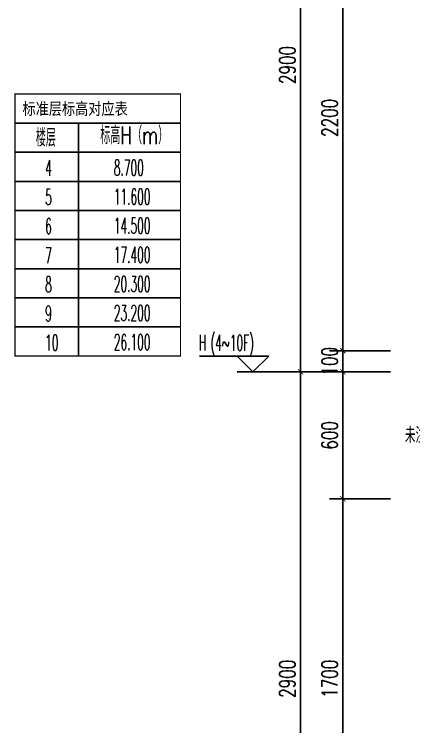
# Model space of a CAD drawing. Extents: x -461650 to 361314, y 245336 to 769729.
# Drawn here: x 262410 to 264297, y 667147 to 670513 of the extents above; entities that cross this region are included whole.
import ezdxf

# ---------------------------------------------------------------- set-up
doc = ezdxf.new("R2010")
doc.units = 0
doc.header["$LTSCALE"] = 1000
doc.layers.get('0').update_dxf_attribs({"linetype": 'CONTINUOUS'})
doc.layers.get('DEFPOINTS').update_dxf_attribs({"linetype": 'CONTINUOUS'})
for name, color, linetype in [('C-Sheet-图框', 101, 'CONTINUOUS'), ('DIM_ELEV', 3, 'CONTINUOUS'), ('PUB_DIM', 3, 'CONTINUOUS'), ('PUB_TEXT', 2, 'CONTINUOUS'), ('REIN', 6, 'CONTINUOUS'), ('S-引出线', 40, 'CONTINUOUS'), ('TEXT', 2, 'CONTINUOUS')]:
    doc.layers.add(name, color=color, linetype=linetype)
doc.styles.add('_TCH_DIM', font='SIMPLEX.shx', dxfattribs={"width": 0.7, "bigfont": 'GBCBIG.shx'})
doc.styles.add('_TCH_DIM_T3', font='SIMPLEX', dxfattribs={"width": 0.705882, "bigfont": 'GBCBIG'})
doc.styles.add('TSSD_REIN', font='tssdeng.shx', dxfattribs={"width": 0.7, "height": 300, "bigfont": 'tssdchn.shx'})
doc.styles.add('宋体', font='', dxfattribs={"height": 50})
doc.styles.get('宋体').set_extended_font_data('SimSun')
doc.dimstyles.new('_TCH_ARCH&&25', dxfattribs={"dimtxt": 74.375, "dimasz": 25, "dimexe": 62.5, "dimexo": 75, "dimgap": 25, "dimtad": 1, "dimdec": 0, "dimzin": 0, "dimdsep": 46, "dimtxsty": '_TCH_DIM_T3', "dimblk": 'ARCHTICK', "dimcen": 0.09, "dimclrt": 7, "dimazin": 0, "dimtfac": 1, "dimtdec": 0, "dimtix": 1, "dimtmove": 2, "dimatfit": 3, "dimldrblk": 'ARCHTICK', "dimfxl": 0, "dimtolj": 1, "dimtzin": 0, "dimarcsym": 0})

# ---------------------------------------------------------------- blocks, each defined once
blk = doc.blocks.new('A$C4D992532')
at = {"layer": 'C-Sheet-图框', "color": 0}
for p, q in [((-871.8, 1100), (-89.1, 1100)), ((-871.8, 1100), (-89.1, 1100)), ((-571.5, 1100), (-571.5, 0)), ((-871.8, 962.5), (-89.1, 962.5)), ((-871.8, 825), (-89.1, 825)), ((-871.8, 687.5), (-89.1, 687.5)), ((-871.8, 550), (-89.1, 550)), ((-871.8, 412.5), (-89.1, 412.5)), ((-871.8, 275), (-89.1, 275)), ((-871.8, 137.5), (-89.1, 137.5))]:
    blk.add_line(p, q, dxfattribs=at)
at = {"layer": 'C-Sheet-图框', "color": 0, "const_width": 6}
blk.add_lwpolyline([(-871.8, 0), (-89.1, 0), (-89.1, 1237.5), (-871.8, 1237.5)], close=True, dxfattribs=at)
at = {"layer": 'PUB_TEXT', "color": 2, "style": '宋体', "width": 0.8}
blk.add_text('标准层标高对应表', height=56.96, dxfattribs=at).set_placement((-835.8, 1139.9))
at = {"layer": 'PUB_TEXT', "style": '_TCH_DIM'}
for s, height, width, p in [('楼层', 84.4, 0.7, (-772.7, 989.5)), ('标高H（m）', 84.4, 0.7, (-468.2, 1000.6)), ('4', 74.4, 0.494118, (-728.4, 851.3)), ('8.700', 74.38, 0.494118, (-405, 853.2)), ('5', 74.4, 0.494118, (-728.4, 713.8)), ('11.600', 74.38, 0.494118, (-405, 715.7)), ('6', 74.4, 0.494118, (-728.4, 576.3)), ('14.500', 74.38, 0.494118, (-405, 578.2)), ('7', 74.4, 0.494118, (-728.4, 438.8)), ('17.400', 74.38, 0.494118, (-405, 440.7)), ('8', 74.4, 0.494118, (-728.4, 301.3)), ('20.300', 74.38, 0.494118, (-405, 303.2)), ('9', 74.4, 0.494118, (-728.4, 163.8)), ('23.200', 74.38, 0.494118, (-405, 165.7)), ('26.100', 74.38, 0.494118, (-405, 28.2)), ('10', 74.38, 0.494118, (-728.4, 26.3))]:
    blk.add_text(s, height=height, dxfattribs=dict(at, width=width)).set_placement(p)
blk = doc.blocks.new('_ArchTick')
at = {"color": 0, "linetype": 'ByBlock', "const_width": 0.15}
blk.add_lwpolyline([(-0.5, -0.5), (0.5, 0.5)], dxfattribs=at)
blk = doc.blocks.new('*D1011')
at = {"layer": 'DEFPOINTS', "color": 0}
for p in [(263962.4, 668223), (264262.4, 668223), (264262.4, 666523)]:
    blk.add_point(p, dxfattribs=at)
at = {"layer": 'PUB_DIM', "color": 0, "lineweight": -2}
for p, q in [((264187.4, 668223), (263899.9, 668223)), ((263962.4, 666523), (263962.4, 668223)), ((264187.4, 666523), (263899.9, 666523))]:
    blk.add_line(p, q, dxfattribs=at)
at = {"layer": 'PUB_DIM', "color": 0, "lineweight": -2, "xscale": 25, "yscale": 25, "zscale": 25}
for p, rotation in [((263962.4, 668223), 90), ((263962.4, 666523), 270)]:
    blk.add_blockref('_ArchTick', p, dxfattribs=dict(at, rotation=rotation))
at = {"layer": 'PUB_DIM', "color": 7, "insert": (263900.2, 667373), "char_height": 74.38, "attachment_point": 5, "rotation": 90, "style": '_TCH_DIM_T3'}
blk.add_mtext('\\A1;1700', dxfattribs=at)
blk = doc.blocks.new('*D1012')
at = {"layer": 'DEFPOINTS', "color": 0}
for p in [(263962.4, 668823), (264262.4, 668823), (264262.4, 668223)]:
    blk.add_point(p, dxfattribs=at)
at = {"layer": 'PUB_DIM', "color": 0, "lineweight": -2}
for p, q in [((264187.4, 668823), (263899.9, 668823)), ((263962.4, 668223), (263962.4, 668823)), ((264187.4, 668223), (263899.9, 668223))]:
    blk.add_line(p, q, dxfattribs=at)
at = {"layer": 'PUB_DIM', "color": 0, "lineweight": -2, "xscale": 25, "yscale": 25, "zscale": 25}
for p, rotation in [((263962.4, 668823), 90), ((263962.4, 668223), 270)]:
    blk.add_blockref('_ArchTick', p, dxfattribs=dict(at, rotation=rotation))
at = {"layer": 'PUB_DIM', "color": 7, "insert": (263900.2, 668523), "char_height": 74.38, "attachment_point": 5, "rotation": 90, "style": '_TCH_DIM_T3'}
blk.add_mtext('\\A1;600', dxfattribs=at)
blk = doc.blocks.new('*D1013')
at = {"layer": 'DEFPOINTS', "color": 0}
for p in [(263962.4, 668923), (264262.4, 668923), (264262.4, 668823)]:
    blk.add_point(p, dxfattribs=at)
at = {"layer": 'PUB_DIM', "color": 0, "lineweight": -2}
for p, q in [((263962.4, 668923), (263962.4, 668948)), ((264187.4, 668923), (263899.9, 668923)), ((263962.4, 668823), (263962.4, 668923)), ((264187.4, 668823), (263899.9, 668823)), ((263962.4, 668823), (263962.4, 668798))]:
    blk.add_line(p, q, dxfattribs=at)
at = {"layer": 'PUB_DIM', "color": 0, "lineweight": -2, "xscale": 25, "yscale": 25, "zscale": 25}
for p, rotation in [((263962.4, 668923), 270), ((263962.4, 668823), 90)]:
    blk.add_blockref('_ArchTick', p, dxfattribs=dict(at, rotation=rotation))
at = {"layer": 'PUB_DIM', "color": 7, "insert": (263900.2, 668873), "char_height": 74.38, "attachment_point": 5, "rotation": 90, "style": '_TCH_DIM_T3'}
blk.add_mtext('\\A1;100', dxfattribs=at)
blk = doc.blocks.new('*D1014')
at = {"layer": 'DEFPOINTS', "color": 0}
for p in [(263962.4, 671123), (264262.4, 671123), (264262.4, 668923)]:
    blk.add_point(p, dxfattribs=at)
at = {"layer": 'PUB_DIM', "color": 0, "lineweight": -2}
for p, q in [((264187.4, 671123), (263899.9, 671123)), ((263962.4, 668923), (263962.4, 671123)), ((264187.4, 668923), (263899.9, 668923))]:
    blk.add_line(p, q, dxfattribs=at)
at = {"layer": 'PUB_DIM', "color": 0, "lineweight": -2, "xscale": 25, "yscale": 25, "zscale": 25}
for p, rotation in [((263962.4, 671123), 90), ((263962.4, 668923), 270)]:
    blk.add_blockref('_ArchTick', p, dxfattribs=dict(at, rotation=rotation))
at = {"layer": 'PUB_DIM', "color": 7, "insert": (263900.2, 670023), "char_height": 74.38, "attachment_point": 5, "rotation": 90, "style": '_TCH_DIM_T3'}
blk.add_mtext('\\A1;2200', dxfattribs=at)
blk = doc.blocks.new('*D1026')
at = {"layer": 'DEFPOINTS', "color": 0}
for p in [(263762.4, 668823), (264262.4, 668823), (264262.4, 665923)]:
    blk.add_point(p, dxfattribs=at)
at = {"layer": 'PUB_DIM', "color": 0, "lineweight": -2}
for p, q in [((264187.4, 668823), (263699.9, 668823)), ((263762.4, 665923), (263762.4, 668823)), ((264187.4, 665923), (263699.9, 665923))]:
    blk.add_line(p, q, dxfattribs=at)
at = {"layer": 'PUB_DIM', "color": 0, "lineweight": -2, "xscale": 25, "yscale": 25, "zscale": 25}
for p, rotation in [((263762.4, 668823), 90), ((263762.4, 665923), 270)]:
    blk.add_blockref('_ArchTick', p, dxfattribs=dict(at, rotation=rotation))
at = {"layer": 'PUB_DIM', "color": 7, "insert": (263700.2, 667373), "char_height": 74.38, "attachment_point": 5, "rotation": 90, "style": '_TCH_DIM_T3'}
blk.add_mtext('\\A1;2900', dxfattribs=at)
blk = doc.blocks.new('*D1027')
at = {"layer": 'DEFPOINTS', "color": 0}
for p in [(263762.4, 671723), (264262.4, 671723), (264262.4, 668823)]:
    blk.add_point(p, dxfattribs=at)
at = {"layer": 'PUB_DIM', "color": 0, "lineweight": -2}
for p, q in [((264187.4, 671723), (263699.9, 671723)), ((263762.4, 668823), (263762.4, 671723)), ((264187.4, 668823), (263699.9, 668823))]:
    blk.add_line(p, q, dxfattribs=at)
at = {"layer": 'PUB_DIM', "color": 0, "lineweight": -2, "xscale": 25, "yscale": 25, "zscale": 25}
for p, rotation in [((263762.4, 671723), 90), ((263762.4, 668823), 270)]:
    blk.add_blockref('_ArchTick', p, dxfattribs=dict(at, rotation=rotation))
at = {"layer": 'PUB_DIM', "color": 7, "insert": (263700.2, 670273), "char_height": 74.38, "attachment_point": 5, "rotation": 90, "style": '_TCH_DIM_T3'}
blk.add_mtext('\\A1;2900', dxfattribs=at)
blk = doc.blocks.new('20210809.02275603')
at = {"layer": 'REIN', "const_width": 9}
for points in [[(88254.7, 67181.9), (88254.7, 67248.8), (88457.1, 67248.8), (88457.1, 66580.9), (88250.3, 66580.9), (88250.3, 66645.6)], [(89233.9, 66808.4), (89233.9, 67063.1), (88398.8, 67063.1), (88398.8, 66980.3), (89209.6, 66980.3), (89209.6, 67044.5)]]:
    blk.add_lwpolyline(points, dxfattribs=at)
at = {"layer": 'REIN', "const_width": 8}
for points in [[(88265.7, 67235, 1), (88273.7, 67235, 1)], [(88439.8, 67232.2, 1), (88447.8, 67232.2, 1)], [(88410.4, 67048.5, 1), (88418.4, 67048.5, 1)], [(88439.8, 67048.5, 1), (88447.8, 67048.5, 1)], [(88613, 67048.5, 1), (88621, 67048.5, 1)], [(88794.1, 67048.5, 1), (88802.1, 67048.5, 1)], [(88975.4, 67048.5, 1), (88983.4, 67048.5, 1)], [(88410.4, 66993.5, 1), (88418.4, 66993.5, 1)], [(88439.8, 66993.5, 1), (88447.8, 66993.5, 1)], [(88613, 66993.5, 1), (88621, 66993.5, 1)], [(88794.1, 66993.5, 1), (88802.1, 66993.5, 1)], [(88975.4, 66993.5, 1), (88983.4, 66993.5, 1)], [(88260.3, 66596.4, 1), (88268.3, 66596.4, 1)], [(88438, 66596.4, 1), (88446, 66596.4, 1)]]:
    blk.add_lwpolyline(points, format="xyb", close=True, dxfattribs=at)
at = {"layer": 'S-引出线'}
blk.add_line((88457.1, 66768.4), (88755, 66768.4), dxfattribs=at)
blk.add_lwpolyline([(88746.9, 66980.3), (88746.9, 66873.3), (89002.9, 66873.3)], dxfattribs=at)
at = {"layer": 'TEXT', "style": 'TSSD_REIN', "width": 0.7}
for s, p in [('%%1328@150', (88755.1, 66874.3)), ('未注明分布钢筋为%%1326@200', (87152, 66826.2)), ('\x848@200', (88495.7, 66780.1))]:
    blk.add_text(s, height=75, rotation=0, dxfattribs=at).set_placement(p)

msp = doc.modelspace()

# ---------------------------------------------------------------- linework, layer by layer
at = {"layer": 'DIM_ELEV'}
for p, q in [((263612.36, 668897.98), (263284.36, 668897.98)), ((263537.36, 668822.98), (263462.36, 668897.98)), ((263537.36, 668822.98), (263612.36, 668897.98)), ((263962.36, 668822.98), (263462.36, 668822.98))]:
    msp.add_line(p, q, dxfattribs=at)

# ---------------------------------------------------------------- block references
msp.add_blockref('A$C4D992532', (263284.36, 668897.98))
at = {"layer": 'REIN'}
msp.add_blockref('20210809.02275603', (177103.55, 601660.15), dxfattribs=at)

# ---------------------------------------------------------------- texts
at = {"layer": 'PUB_TEXT', "style": '_TCH_DIM', "width": 0.494118}
for s, height, p in [('(4~10F)', 74.375, (263337.53, 668923.01)), ('H', 74.38, (263281.76, 668924.23))]:
    msp.add_text(s, height=height, dxfattribs=at).set_placement(p)

# ---------------------------------------------------------------- dimensions: what is measured, and where the dimension line sits
at = {"layer": 'PUB_DIM'}
for p1, p2, distance, picture, middle in [((264262.36, 668822.98), (264262.36, 671722.98), 500, '*D1027', (263700.17, 670272.98)), ((264262.36, 668922.98), (264262.36, 671122.98), 300, '*D1014', (263900.17, 670022.98)), ((264262.36, 668822.98), (264262.36, 668922.98), 300, '*D1013', (263900.17, 668872.98)), ((264262.36, 665922.98), (264262.36, 668822.98), 500, '*D1026', (263700.17, 667372.98)), ((264262.36, 668222.98), (264262.36, 668822.98), 300, '*D1012', (263900.17, 668522.98)), ((264262.36, 666523.02), (264262.36, 668222.98), 300, '*D1011', (263900.17, 667373))]:
    dim = msp.add_aligned_dim(p1=p1, p2=p2, distance=distance, dimstyle='_TCH_ARCH&&25', dxfattribs=at)
    dim.commit()
    dim.dimension.update_dxf_attribs({"geometry": picture, "text_midpoint": middle})

doc.saveas('drawing.dxf')
